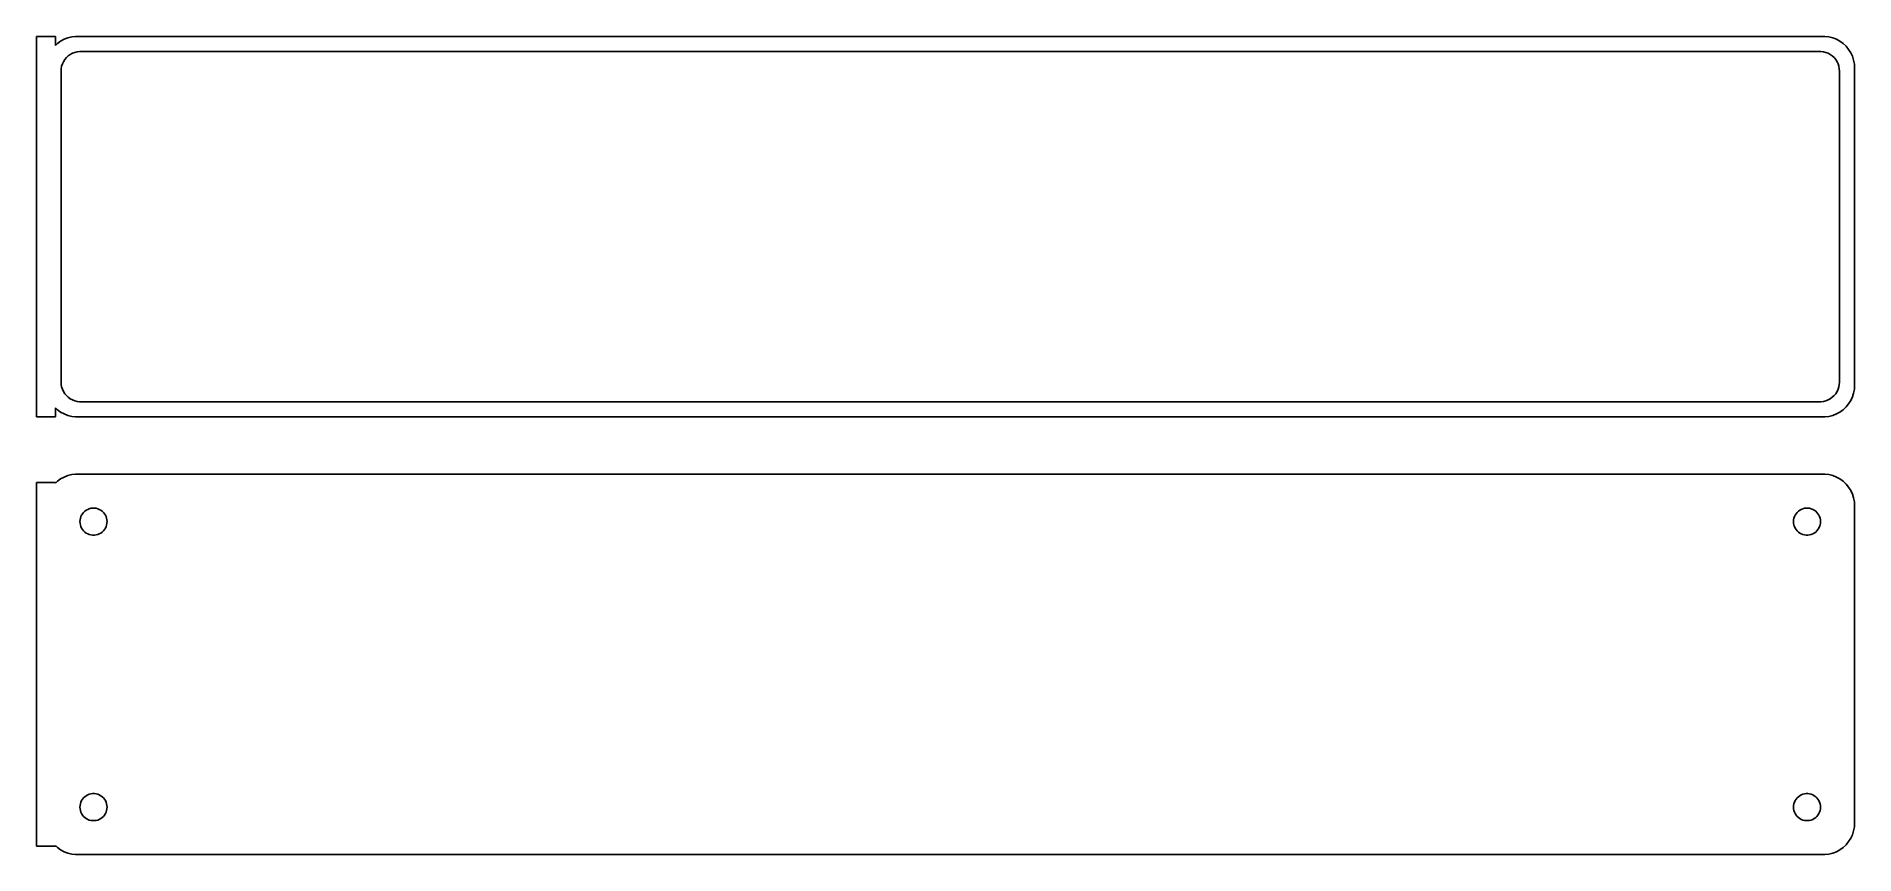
# Model space of a CAD drawing. Header units: metres. Extents: x -144 to 142, y 108 to 237.
import ezdxf

# ---------------------------------------------------------------- set-up
doc = ezdxf.new("R2010")
doc.units = ezdxf.units.M

msp = doc.modelspace()

# ---------------------------------------------------------------- linework, layer by layer
for p, q in [((-141, 236.979), (-144, 236.979)), ((-144, 236.979), (-144, 177.021)), ((-141, 235.559), (-141, 236.979)), ((-140.687, 235.853), (-141, 235.559)), ((-140.179, 236.222), (-140.687, 235.853)), ((-139.629, 236.524), (-140.179, 236.222)), ((-139.045, 236.755), (-139.629, 236.524)), ((-138.437, 236.911), (-139.045, 236.755)), ((-137.814, 236.99), (-138.437, 236.911)), ((137.814, 236.99), (-137.814, 236.99)), ((138.437, 236.911), (137.814, 236.99)), ((139.045, 236.755), (138.437, 236.911)), ((139.629, 236.524), (139.045, 236.755)), ((140.179, 236.222), (139.629, 236.524)), ((140.687, 235.853), (140.179, 236.222)), ((141.145, 235.423), (140.687, 235.853)), ((141.545, 234.939), (141.145, 235.423)), ((141.882, 234.409), (141.545, 234.939)), ((-140.088, 231.89), (-140.015, 232.274)), ((-140.015, 232.274), (-139.894, 232.646)), ((-139.894, 232.646), (-139.728, 233)), ((-139.728, 233), (-139.518, 233.33)), ((-139.518, 233.33), (-139.269, 233.631)), ((-139.269, 233.631), (-138.984, 233.899)), ((-138.984, 233.899), (-138.668, 234.128)), ((-138.668, 234.128), (-138.325, 234.317)), ((-138.325, 234.317), (-137.962, 234.461)), ((-137.962, 234.461), (-137.583, 234.558)), ((-137.583, 234.558), (-137.195, 234.607)), ((-137.195, 234.607), (137.195, 234.607)), ((137.195, 234.607), (137.583, 234.558)), ((137.583, 234.558), (137.962, 234.461)), ((137.962, 234.461), (138.325, 234.317)), ((138.325, 234.317), (138.668, 234.128)), ((138.668, 234.128), (138.984, 233.899)), ((138.984, 233.899), (139.269, 233.631)), ((139.269, 233.631), (139.518, 233.33)), ((139.518, 233.33), (139.728, 233)), ((139.728, 233), (139.894, 232.646)), ((139.894, 232.646), (140.015, 232.274)), ((140.015, 232.274), (140.088, 231.89)), ((142.149, 233.841), (141.882, 234.409)), ((142.343, 233.243), (142.149, 233.841)), ((142.461, 232.627), (142.343, 233.243)), ((142.5, 232), (142.461, 232.627)), ((-140.113, 231.5), (-140.088, 231.89)), ((-140.113, 182.5), (-140.113, 231.5)), ((140.088, 231.89), (140.113, 231.5)), ((140.113, 231.5), (140.113, 182.5)), ((142.5, 182), (142.5, 232)), ((-140.088, 182.11), (-140.113, 182.5)), ((-140.015, 181.726), (-140.088, 182.11)), ((-139.894, 181.354), (-140.015, 181.726)), ((-139.728, 181), (-139.894, 181.354)), ((-139.518, 180.67), (-139.728, 181)), ((-139.269, 180.369), (-139.518, 180.67)), ((139.518, 180.67), (139.269, 180.369)), ((139.728, 181), (139.518, 180.67)), ((139.894, 181.354), (139.728, 181)), ((140.015, 181.726), (139.894, 181.354)), ((140.088, 182.11), (140.015, 181.726)), ((140.113, 182.5), (140.088, 182.11)), ((142.149, 180.159), (142.343, 180.757)), ((142.343, 180.757), (142.461, 181.373)), ((142.461, 181.373), (142.5, 182)), ((-141, 177.021), (-141, 178.441)), ((-141, 178.441), (-140.687, 178.147)), ((-140.687, 178.147), (-140.179, 177.778)), ((-140.179, 177.778), (-139.629, 177.476)), ((-138.984, 180.101), (-139.269, 180.369)), ((-138.668, 179.872), (-138.984, 180.101)), ((-138.325, 179.683), (-138.668, 179.872)), ((-137.962, 179.539), (-138.325, 179.683)), ((-137.583, 179.442), (-137.962, 179.539)), ((-137.195, 179.393), (-137.583, 179.442)), ((137.195, 179.393), (-137.195, 179.393)), ((137.583, 179.442), (137.195, 179.393)), ((137.962, 179.539), (137.583, 179.442)), ((138.325, 179.683), (137.962, 179.539)), ((138.668, 179.872), (138.325, 179.683)), ((138.984, 180.101), (138.668, 179.872)), ((139.269, 180.369), (138.984, 180.101)), ((139.629, 177.476), (140.179, 177.778)), ((140.179, 177.778), (140.687, 178.147)), ((140.687, 178.147), (141.145, 178.577)), ((141.145, 178.577), (141.545, 179.061)), ((141.545, 179.061), (141.882, 179.591)), ((141.882, 179.591), (142.149, 180.159)), ((-144, 177.021), (-141, 177.021)), ((-139.629, 177.476), (-139.045, 177.245)), ((-139.045, 177.245), (-138.437, 177.089)), ((-138.437, 177.089), (-137.814, 177.01)), ((-137.814, 177.01), (137.814, 177.01)), ((137.814, 177.01), (138.437, 177.089)), ((138.437, 177.089), (139.045, 177.245)), ((139.045, 177.245), (139.629, 177.476)), ((-141, 166.653), (-144, 166.653)), ((-144, 166.653), (-144, 109.347)), ((-140.687, 166.853), (-141, 166.559)), ((-141, 166.559), (-141, 166.653)), ((-140.179, 167.222), (-140.687, 166.853)), ((-139.629, 167.524), (-140.179, 167.222)), ((-139.045, 167.755), (-139.629, 167.524)), ((-138.437, 167.911), (-139.045, 167.755)), ((-137.814, 167.99), (-138.437, 167.911)), ((137.814, 167.99), (-137.814, 167.99)), ((138.437, 167.911), (137.814, 167.99)), ((139.045, 167.755), (138.437, 167.911)), ((139.629, 167.524), (139.045, 167.755)), ((140.179, 167.222), (139.629, 167.524)), ((140.687, 166.853), (140.179, 167.222)), ((141.145, 166.423), (140.687, 166.853)), ((141.545, 165.939), (141.145, 166.423)), ((141.882, 165.409), (141.545, 165.939)), ((142.149, 164.841), (141.882, 165.409)), ((142.343, 164.243), (142.149, 164.841)), ((142.461, 163.627), (142.343, 164.243)), ((142.5, 163), (142.461, 163.627)), ((-137.135, 160.5), (-137.118, 160.768)), ((-137.118, 160.232), (-137.135, 160.5)), ((-137.118, 160.768), (-137.068, 161.031)), ((-137.068, 161.031), (-136.985, 161.286)), ((-136.985, 161.286), (-136.871, 161.529)), ((-136.871, 161.529), (-136.727, 161.755)), ((-136.727, 161.755), (-136.557, 161.962)), ((-136.557, 161.962), (-136.361, 162.145)), ((-136.361, 162.145), (-136.144, 162.303)), ((-136.144, 162.303), (-135.909, 162.432)), ((-135.909, 162.432), (-135.66, 162.531)), ((-135.66, 162.531), (-135.4, 162.597)), ((-135.4, 162.597), (-135.134, 162.631)), ((-135.134, 162.631), (-134.866, 162.631)), ((-134.866, 162.631), (-134.6, 162.597)), ((-134.6, 162.597), (-134.34, 162.531)), ((-134.34, 162.531), (-134.091, 162.432)), ((-134.091, 162.432), (-133.856, 162.303)), ((-133.856, 162.303), (-133.639, 162.145)), ((-133.639, 162.145), (-133.443, 161.962)), ((-133.443, 161.962), (-133.273, 161.755)), ((-133.273, 161.755), (-133.129, 161.529)), ((-133.129, 161.529), (-133.015, 161.286)), ((-133.015, 161.286), (-132.932, 161.031)), ((-132.932, 161.031), (-132.882, 160.768)), ((-132.882, 160.768), (-132.865, 160.5)), ((-132.865, 160.5), (-132.882, 160.232)), ((132.865, 160.5), (132.882, 160.768)), ((132.882, 160.232), (132.865, 160.5)), ((132.882, 160.768), (132.932, 161.031)), ((132.932, 161.031), (133.015, 161.286)), ((133.015, 161.286), (133.129, 161.529)), ((133.129, 161.529), (133.273, 161.755)), ((133.273, 161.755), (133.443, 161.962)), ((133.443, 161.962), (133.639, 162.145)), ((133.639, 162.145), (133.856, 162.303)), ((133.856, 162.303), (134.091, 162.432)), ((134.091, 162.432), (134.34, 162.531)), ((134.34, 162.531), (134.6, 162.597)), ((134.6, 162.597), (134.866, 162.631)), ((134.866, 162.631), (135.134, 162.631)), ((135.134, 162.631), (135.4, 162.597)), ((135.4, 162.597), (135.66, 162.531)), ((135.66, 162.531), (135.909, 162.432)), ((135.909, 162.432), (136.144, 162.303)), ((136.144, 162.303), (136.361, 162.145)), ((136.361, 162.145), (136.557, 161.962)), ((136.557, 161.962), (136.727, 161.755)), ((136.727, 161.755), (136.871, 161.529)), ((136.871, 161.529), (136.985, 161.286)), ((136.985, 161.286), (137.068, 161.031)), ((137.068, 161.031), (137.118, 160.768)), ((137.118, 160.768), (137.135, 160.5)), ((137.135, 160.5), (137.118, 160.232)), ((142.5, 113), (142.5, 163)), ((-137.068, 159.969), (-137.118, 160.232)), ((-136.985, 159.714), (-137.068, 159.969)), ((-136.871, 159.471), (-136.985, 159.714)), ((-136.727, 159.245), (-136.871, 159.471)), ((-136.557, 159.038), (-136.727, 159.245)), ((-136.361, 158.855), (-136.557, 159.038)), ((-136.144, 158.697), (-136.361, 158.855)), ((-135.909, 158.568), (-136.144, 158.697)), ((-135.66, 158.469), (-135.909, 158.568)), ((-135.4, 158.403), (-135.66, 158.469)), ((-135.134, 158.369), (-135.4, 158.403)), ((-134.866, 158.369), (-135.134, 158.369)), ((-134.6, 158.403), (-134.866, 158.369)), ((-134.34, 158.469), (-134.6, 158.403)), ((-134.091, 158.568), (-134.34, 158.469)), ((-133.856, 158.697), (-134.091, 158.568)), ((-133.639, 158.855), (-133.856, 158.697)), ((-133.443, 159.038), (-133.639, 158.855)), ((-133.273, 159.245), (-133.443, 159.038)), ((-133.129, 159.471), (-133.273, 159.245)), ((-133.015, 159.714), (-133.129, 159.471)), ((-132.932, 159.969), (-133.015, 159.714)), ((-132.882, 160.232), (-132.932, 159.969)), ((132.932, 159.969), (132.882, 160.232)), ((133.015, 159.714), (132.932, 159.969)), ((133.129, 159.471), (133.015, 159.714)), ((133.273, 159.245), (133.129, 159.471)), ((133.443, 159.038), (133.273, 159.245)), ((133.639, 158.855), (133.443, 159.038)), ((133.856, 158.697), (133.639, 158.855)), ((134.091, 158.568), (133.856, 158.697)), ((134.34, 158.469), (134.091, 158.568)), ((134.6, 158.403), (134.34, 158.469)), ((134.866, 158.369), (134.6, 158.403)), ((135.134, 158.369), (134.866, 158.369)), ((135.4, 158.403), (135.134, 158.369)), ((135.66, 158.469), (135.4, 158.403)), ((135.909, 158.568), (135.66, 158.469)), ((136.144, 158.697), (135.909, 158.568)), ((136.361, 158.855), (136.144, 158.697)), ((136.557, 159.038), (136.361, 158.855)), ((136.727, 159.245), (136.557, 159.038)), ((136.871, 159.471), (136.727, 159.245)), ((136.985, 159.714), (136.871, 159.471)), ((137.068, 159.969), (136.985, 159.714)), ((137.118, 160.232), (137.068, 159.969)), ((-135.909, 117.432), (-135.66, 117.531)), ((-135.66, 117.531), (-135.4, 117.597)), ((-135.4, 117.597), (-135.134, 117.631)), ((-135.134, 117.631), (-134.866, 117.631)), ((-134.866, 117.631), (-134.6, 117.597)), ((-134.6, 117.597), (-134.34, 117.531)), ((-134.34, 117.531), (-134.091, 117.432)), ((134.091, 117.432), (134.34, 117.531)), ((134.34, 117.531), (134.6, 117.597)), ((134.6, 117.597), (134.866, 117.631)), ((134.866, 117.631), (135.134, 117.631)), ((135.134, 117.631), (135.4, 117.597)), ((135.4, 117.597), (135.66, 117.531)), ((135.66, 117.531), (135.909, 117.432)), ((-137.135, 115.5), (-137.118, 115.768)), ((-137.118, 115.232), (-137.135, 115.5)), ((-137.118, 115.768), (-137.068, 116.031)), ((-137.068, 114.969), (-137.118, 115.232)), ((-137.068, 116.031), (-136.985, 116.286)), ((-136.985, 114.714), (-137.068, 114.969)), ((-136.985, 116.286), (-136.871, 116.529)), ((-136.871, 114.471), (-136.985, 114.714)), ((-136.871, 116.529), (-136.727, 116.755)), ((-136.727, 116.755), (-136.557, 116.962)), ((-136.557, 116.962), (-136.361, 117.145)), ((-136.361, 117.145), (-136.144, 117.303)), ((-136.144, 117.303), (-135.909, 117.432)), ((-134.091, 117.432), (-133.856, 117.303)), ((-133.856, 117.303), (-133.639, 117.145)), ((-133.639, 117.145), (-133.443, 116.962)), ((-133.443, 116.962), (-133.273, 116.755)), ((-133.273, 116.755), (-133.129, 116.529)), ((-133.129, 116.529), (-133.015, 116.286)), ((-133.015, 114.714), (-133.129, 114.471)), ((-133.015, 116.286), (-132.932, 116.031)), ((-132.932, 114.969), (-133.015, 114.714)), ((-132.932, 116.031), (-132.882, 115.768)), ((-132.882, 115.232), (-132.932, 114.969)), ((-132.882, 115.768), (-132.865, 115.5)), ((-132.865, 115.5), (-132.882, 115.232)), ((132.865, 115.5), (132.882, 115.768)), ((132.882, 115.232), (132.865, 115.5)), ((132.882, 115.768), (132.932, 116.031)), ((132.932, 114.969), (132.882, 115.232)), ((132.932, 116.031), (133.015, 116.286)), ((133.015, 114.714), (132.932, 114.969)), ((133.015, 116.286), (133.129, 116.529)), ((133.129, 114.471), (133.015, 114.714)), ((133.129, 116.529), (133.273, 116.755)), ((133.273, 116.755), (133.443, 116.962)), ((133.443, 116.962), (133.639, 117.145)), ((133.639, 117.145), (133.856, 117.303)), ((133.856, 117.303), (134.091, 117.432)), ((135.909, 117.432), (136.144, 117.303)), ((136.144, 117.303), (136.361, 117.145)), ((136.361, 117.145), (136.557, 116.962)), ((136.557, 116.962), (136.727, 116.755)), ((136.727, 116.755), (136.871, 116.529)), ((136.871, 116.529), (136.985, 116.286)), ((136.985, 114.714), (136.871, 114.471)), ((136.985, 116.286), (137.068, 116.031)), ((137.068, 114.969), (136.985, 114.714)), ((137.068, 116.031), (137.118, 115.768)), ((137.118, 115.232), (137.068, 114.969)), ((137.118, 115.768), (137.135, 115.5)), ((137.135, 115.5), (137.118, 115.232)), ((-136.727, 114.245), (-136.871, 114.471)), ((-136.557, 114.038), (-136.727, 114.245)), ((-136.361, 113.855), (-136.557, 114.038)), ((-136.144, 113.697), (-136.361, 113.855)), ((-135.909, 113.568), (-136.144, 113.697)), ((-135.66, 113.469), (-135.909, 113.568)), ((-135.4, 113.403), (-135.66, 113.469)), ((-135.134, 113.369), (-135.4, 113.403)), ((-134.866, 113.369), (-135.134, 113.369)), ((-134.6, 113.403), (-134.866, 113.369)), ((-134.34, 113.469), (-134.6, 113.403)), ((-134.091, 113.568), (-134.34, 113.469)), ((-133.856, 113.697), (-134.091, 113.568)), ((-133.639, 113.855), (-133.856, 113.697)), ((-133.443, 114.038), (-133.639, 113.855)), ((-133.273, 114.245), (-133.443, 114.038)), ((-133.129, 114.471), (-133.273, 114.245)), ((133.273, 114.245), (133.129, 114.471)), ((133.443, 114.038), (133.273, 114.245)), ((133.639, 113.855), (133.443, 114.038)), ((133.856, 113.697), (133.639, 113.855)), ((134.091, 113.568), (133.856, 113.697)), ((134.34, 113.469), (134.091, 113.568)), ((134.6, 113.403), (134.34, 113.469)), ((134.866, 113.369), (134.6, 113.403)), ((135.134, 113.369), (134.866, 113.369)), ((135.4, 113.403), (135.134, 113.369)), ((135.66, 113.469), (135.4, 113.403)), ((135.909, 113.568), (135.66, 113.469)), ((136.144, 113.697), (135.909, 113.568)), ((136.361, 113.855), (136.144, 113.697)), ((136.557, 114.038), (136.361, 113.855)), ((136.727, 114.245), (136.557, 114.038)), ((136.871, 114.471), (136.727, 114.245)), ((142.149, 111.159), (142.343, 111.757)), ((142.343, 111.757), (142.461, 112.373)), ((142.461, 112.373), (142.5, 113)), ((-144, 109.347), (-141, 109.347)), ((-141, 109.347), (-141, 109.441)), ((-141, 109.441), (-140.687, 109.147)), ((-140.687, 109.147), (-140.179, 108.778)), ((140.179, 108.778), (140.687, 109.147)), ((140.687, 109.147), (141.145, 109.577)), ((141.145, 109.577), (141.545, 110.061)), ((141.545, 110.061), (141.882, 110.591)), ((141.882, 110.591), (142.149, 111.159)), ((-140.179, 108.778), (-139.629, 108.476)), ((-139.629, 108.476), (-139.045, 108.245)), ((-139.045, 108.245), (-138.437, 108.089)), ((-138.437, 108.089), (-137.814, 108.01)), ((-137.814, 108.01), (137.814, 108.01)), ((137.814, 108.01), (138.437, 108.089)), ((138.437, 108.089), (139.045, 108.245)), ((139.045, 108.245), (139.629, 108.476)), ((139.629, 108.476), (140.179, 108.778))]:
    msp.add_line(p, q)

doc.saveas('drawing.dxf')
